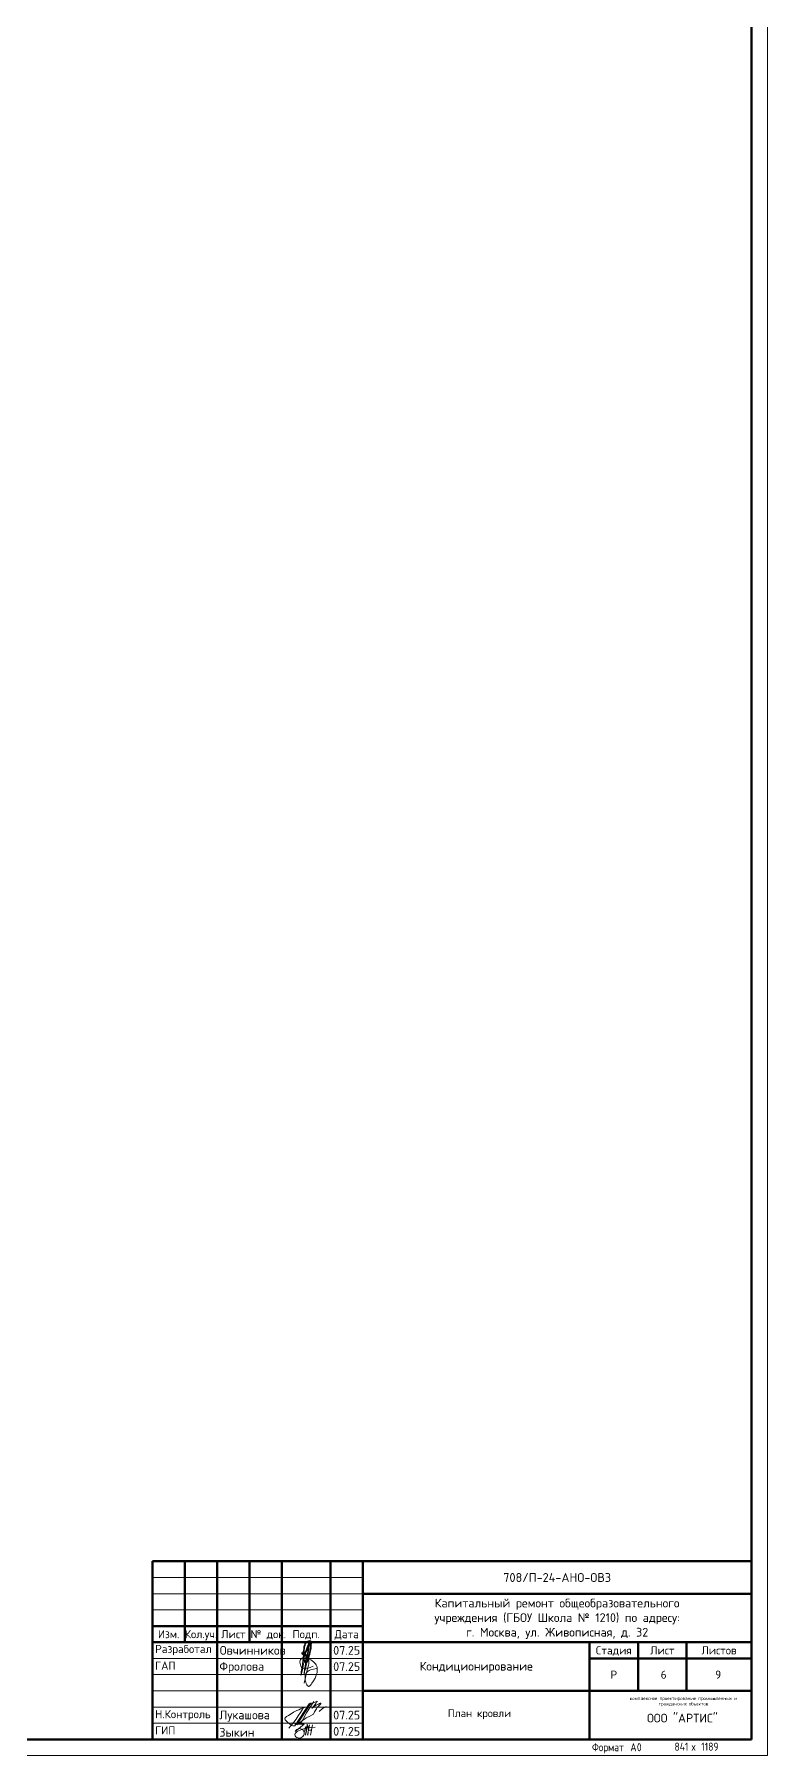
# Model space of a CAD drawing. Header units: millimetres. Extents: x -88595 to 880822, y -1054509 to -148035.
# Drawn here: x 574418 to 597063, y -304452 to -251289 of the extents above; entities that cross this region are included whole.
import ezdxf
from ezdxf.enums import TextEntityAlignment as Align

# ---------------------------------------------------------------- set-up
doc = ezdxf.new("R2010")
doc.units = ezdxf.units.MM
doc.layers.add('_Стадия Р', color=230, linetype='Continuous')
for name, color, linetype, lineweight in [('PDF _Геометрия', 7, 'Continuous', 9), ('Основные надписи', 7, 'Continuous', 30), ('ОФ_рамка', 7, 'Continuous', 50), ('Подпись', 150, 'Continuous', 35), ('Тонкие линии', 7, 'Continuous', 18)]:
    doc.layers.add(name, color=color, linetype=linetype, lineweight=lineweight)
doc.styles.add('GOST Common_4', font='GOST_Common.ttf', dxfattribs={"width": 0.9, "height": 3.5})
doc.styles.add('GOST Common_5', font='GOST_Common.ttf', dxfattribs={"width": 0.9, "height": 5})
doc.styles.add('PDF ISOCPEUR', font='isocpeur.ttf')

# ---------------------------------------------------------------- blocks, each defined once
blk = doc.blocks.new('ADSK_Рамка - Форма 3-3616731-План подвала_')
at = {"layer": 'Основные надписи', "lineweight": 50}
for p, q in [((-197, -143.5), (-197, 687.5)), ((-1361, -143.5), (-197, -143.5))]:
    blk.add_line(p, q, dxfattribs=at)
at = {"layer": 'Тонкие линии', "lineweight": 20}
for p, q in [((-192, 692.5), (-192, -148.5)), ((-192, -148.5), (-1381, -148.5))]:
    blk.add_line(p, q, dxfattribs=at)
at = {"layer": 'Основные надписи', "lineweight": 9, "attachment_point": 1}
for s, insert, char_height, width, style in [('\\fGOST Common|b0|i0|c204|p34|;\\W.9; ', (-330.56, -72.13), 5, 1.8759, 'GOST Common_5'), ('\\fGOST Common|b0|i0|c204|p34|;\\W.9; ', (-302.34, -72.13), 5, 1.8759, 'GOST Common_5'), ('\\L                                                                    ', (-366.75, -86.38), 5, 127.5645, 'GOST Common_5'), ('\\L\\fGOST Common|b0|i0|c204|p34|;\\W.9;\\L ', (-238.34, -86.38), 5, 1.8759, 'GOST Common_5'), ('Формат', (-246.24, -144.67), 2.5, 13.4202, 'GOST Common_4'), ('\\fGOST Common|b0|i0|c204|p34|;\\W.9; ', (-235.17, -144.67), 2.5, 0.938, 'GOST Common_4'), ('\\fGOST Common|b0|i0|c204|p34|;\\W.9;А', (-234.4, -144.67), 2.5, 2.4532, 'GOST Common_4'), ('\\fGOST Common|b0|i0|c204|p34|;\\W.9;0', (-232.37, -144.67), 2.5, 1.9481, 'GOST Common_4'), ('841 ', (-220.76, -144.51), 2.5, 6.4215, 'GOST Common_4'), ('\\fGOST Common|b0|i0|c204|p34|;\\W.9;х', (-215.46, -144.51), 2.5, 1.9481, 'GOST Common_4'), (' 1189', (-213.85, -144.51), 2.5, 7.5759, 'GOST Common_4')]:
    blk.add_mtext(s, dxfattribs=dict(at, insert=insert, char_height=char_height, width=width, style=style))

msp = doc.modelspace()

# ---------------------------------------------------------------- linework, layer by layer
at = {"layer": 'PDF _Геометрия', "color": 152, "lineweight": 18, "true_color": 0x0060c2}
for points in [[(583126, -301761), (583033, -301782), (582948, -301803), (582906, -301820), (582872, -301841), (582842, -301862), (582817, -301892), (582796, -301930), (582783, -301968), (582779, -302019), (582779, -302074), (582783, -302125), (582796, -302180), (582813, -302227), (582834, -302269), (582855, -302299), (582881, -302311), (582893, -302315), (582910, -302311), (582936, -302290), (582961, -302260), (582991, -302218), (583041, -302142), (583088, -302057), (583122, -301973), (583147, -301888), (583156, -301807), (583156, -301765), (583147, -301727), (583139, -301689), (583122, -301651), (583096, -301617), (583071, -301583), (583033, -301553), (582995, -301524), (582953, -301494), (582906, -301473), (582855, -301456), (582809, -301443), (582766, -301439), (582724, -301439), (582690, -301448), (582656, -301460), (582635, -301486), (582622, -301520), (582618, -301562), (582622, -301604), (582631, -301651), (582648, -301693), (582669, -301727), (582698, -301752), (582728, -301765), (582766, -301769), (582804, -301769), (582847, -301761), (582931, -301735), (583024, -301693)], [(582711, -301503), (582694, -301638), (582673, -301761), (582665, -301816), (582660, -301867), (582652, -301909), (582652, -301939), (582648, -301960), (582652, -301973), (582656, -301968), (582660, -301951), (582669, -301922), (582682, -301884), (582698, -301791), (582715, -301697), (582724, -301621), (582737, -301583), (582754, -301541), (582766, -301520), (582779, -301503), (582792, -301498), (582796, -301511), (582796, -301532), (582792, -301558), (582787, -301621), (582770, -301740), (582762, -301795), (582758, -301841), (582754, -301879), (582749, -301913), (582745, -301934), (582745, -301943), (582745, -301939), (582749, -301922), (582758, -301896), (582762, -301862), (582775, -301820), (582787, -301774), (582813, -301664), (582847, -301545), (582855, -301520), (582864, -301498), (582872, -301486), (582881, -301486), (582885, -301498), (582889, -301524), (582893, -301575), (582889, -301621), (582885, -301659), (582864, -301731), (582825, -301884), (582787, -302045), (582754, -302214)]]:
    msp.add_lwpolyline(points, dxfattribs=at)
at = {"layer": 'PDF _Геометрия', "color": 152, "lineweight": 13, "true_color": 0x0060c2}
for points in [[(582902, -302853), (582457, -303530), (582428, -303535), (582398, -303535), (582368, -303526), (582343, -303509), (582250, -303429), (582203, -303391), (582182, -303370), (582165, -303344), (582157, -303315), (582161, -303289), (582178, -303264), (582203, -303247), (582262, -303209), (582317, -303179), (582415, -303116), (582525, -303061), (582580, -303035), (582631, -303010), (582682, -302989), (582715, -302972), (582754, -302959), (582766, -302955), (582762, -302955), (582749, -302963), (582732, -302972), (582707, -302993), (582694, -303018), (582665, -303069), (582635, -303120), (582567, -303221), (582500, -303323), (582428, -303416), (582271, -303602)], [(582965, -302819), (582521, -303501)], [(582902, -302891), (582974, -302853), (583041, -302823), (583071, -302811), (583092, -302802), (583113, -302790), (583139, -302777), (583147, -302773), (583156, -302773), (583151, -302781), (583147, -302790), (583135, -302807), (583109, -302840), (583092, -302870), (583071, -302895), (583050, -302929), (583012, -302967), (582995, -302984), (582991, -302989), (582995, -302984), (583003, -302980), (583024, -302963), (583058, -302938), (583118, -302895), (583190, -302862), (583223, -302845), (583245, -302836), (583262, -302832), (583266, -302836), (583262, -302849), (583249, -302866), (583232, -302887), (583190, -302929), (583151, -302972), (583126, -303005), (583105, -303035), (583071, -303099), (583037, -303171), (582927, -303234), (582813, -303289), (582758, -303323), (582707, -303357), (582605, -303442)], [(583046, -302777), (582821, -303128), (582724, -303306), (582627, -303492)], [(582961, -302823), (582897, -302853)], [(583211, -303090), (583312, -303001), (583367, -302967), (583427, -302938)], [(582804, -303552), (582804, -303552)], [(582919, -303501), (582855, -303823)], [(583003, -303501), (582944, -303823)], [(583092, -303577), (582948, -303585), (582804, -303607), (582665, -303649), (582533, -303708)], [(582889, -303662), (582974, -303662)]]:
    msp.add_lwpolyline(points, dxfattribs=at)
for points in [[(582461, -303484), (582754, -303484), (582474, -303712, -1.253674), (582706, -303863)], [(582787, -303824, 0.109847), (582846, -303479, -0.158419), (582860, -303820)]]:
    msp.add_lwpolyline(points, format="xyb", dxfattribs=at)
for centre, radius, start, end in [((583649, -303880), 908, 158.7554, 174.2341), ((582171, -303634), 641, 342.8262, 7.481), ((582595, -303774), 138, 191.5355, 322.3496), ((582574, -303816), 112, 108.759, 173.4207)]:
    msp.add_arc(centre, radius, start, end, dxfattribs=at)
at = {"layer": 'ОФ_рамка', "ltscale": 100, "transparency": 33554636}
for p, q in [((578063, -298452), (596563, -298452)), ((578063, -303952), (578063, -298452)), ((579063, -298452), (579063, -300952)), ((580063, -298452), (580063, -303952)), ((581063, -298452), (581063, -300952)), ((582063, -298452), (582063, -303952)), ((583563, -298452), (583563, -303952)), ((584563, -303952), (584563, -298453)), ((596563, -303952), (596563, -298452)), ((584563, -299452), (596563, -299452)), ((578063, -300452), (584563, -300452)), ((578063, -300952), (596563, -300952)), ((593063, -300952), (593063, -302452)), ((594563, -300952), (594563, -302452)), ((591563, -301452), (596563, -301452)), ((584563, -302452), (596563, -302452)), ((578063, -303952), (596563, -303952))]:
    msp.add_line(p, q, dxfattribs=at)
at = {"layer": 'ОФ_рамка', "lineweight": 15, "ltscale": 100, "transparency": 33554636}
for p, q in [((578063, -298952), (584563, -298952)), ((578063, -299452), (584563, -299452)), ((578063, -299952), (584563, -299952)), ((578063, -301452), (584563, -301452)), ((578063, -301952), (584563, -301952)), ((578063, -302452), (584563, -302452)), ((578063, -302952), (584563, -302952)), ((578063, -303452), (584563, -303452))]:
    msp.add_line(p, q, dxfattribs=at)
at = {"layer": 'ОФ_рамка', "ltscale": 100, "transparency": 33554636}
msp.add_lwpolyline([(591563, -300952), (591563, -303952)], dxfattribs=at)
at = {"layer": 'Подпись', "transparency": 33554636}
msp.add_open_spline([(582698, -301487), (582842, -301143), (582914, -300958), (582917, -300958), (582826, -301522), (582830, -301506), (582779, -301199), (582613, -301321), (582895, -301384), (582920, -301337), (582986, -300927), (582905, -300895), (582761, -300989), (582742, -301177), (582723, -301519), (582792, -301600), (582880, -301541), (582908, -301334)], degree=3, dxfattribs=at)

# ---------------------------------------------------------------- block references
at = {"layer": 'Основные надписи', "lineweight": 9, "xscale": 100, "yscale": 100, "zscale": 100}
msp.add_blockref('ADSK_Рамка - Форма 3-3616731-План подвала_', (616263, -289602), dxfattribs=at)

# ---------------------------------------------------------------- texts
at = {"layer": '_Стадия Р', "color": 1, "lineweight": 15, "ltscale": 100, "transparency": 33554636, "insert": (590563, -298952), "char_height": 275, "width": 12000, "attachment_point": 5, "style": 'PDF ISOCPEUR'}
msp.add_mtext('{\\C0;708/П-24-АНО-ОВ3}', dxfattribs=at)
at = {"layer": '_Стадия Р', "color": 7, "linetype": 'Continuous', "transparency": 33554687, "insert": (592313, -301952), "char_height": 250, "width": 1500, "attachment_point": 5, "style": 'PDF ISOCPEUR'}
msp.add_mtext('Р', dxfattribs=at)
at = {"layer": 'ОФ_рамка', "color": 7, "linetype": 'Continuous', "transparency": 33554687, "style": 'PDF ISOCPEUR'}
for s, p in [('Изм.', (578563, -300702)), ('Кол.уч.', (579563, -300702)), ('Лист', (580563, -300702)), (' № док.', (581563, -300702)), ('Подп.', (582813, -300702)), ('Дата', (584063, -300702)), ('Стадия', (592313, -301202)), ('Лист', (593813, -301202)), ('Листов', (595563, -301202))]:
    msp.add_text(s, height=250, dxfattribs=at).set_placement(p, align=Align.MIDDLE_CENTER)
at = {"layer": 'ОФ_рамка', "color": 7, "transparency": 33554687, "style": 'PDF ISOCPEUR'}
for s, p in [('Разработал', (578146, -301284)), ('ГАП', (578146, -301799)), ('Н.Контроль', (578146, -303299)), ('ГИП', (578146, -303799))]:
    msp.add_text(s, height=250, dxfattribs=at).set_placement(p)
at = {"layer": 'ОФ_рамка', "lineweight": 15, "ltscale": 100, "transparency": 33554636, "attachment_point": 5, "style": 'PDF ISOCPEUR'}
for s, insert, char_height, width in [('\\pxqc;Капитальный ремонт общеобразовательного\\Pучреждения (ГБОУ Школа № 1210) по адресу: \\Pг. Москва, ул. Живописная, д. 32', (590563, -300228), 270, 9013.53), ('Кондиционирование', (588063, -301728), 270, 9013.53), ('План кровли', (588163, -303176), 240, 7000)]:
    msp.add_mtext(s, dxfattribs=dict(at, insert=insert, char_height=char_height, width=width))
at = {"layer": 'ОФ_рамка', "color": 7, "linetype": 'Continuous', "transparency": 33554687, "style": 'PDF ISOCPEUR'}
for s, insert, char_height, width, attachment_point in [('Овчинников', (580143, -301202), 270, 2000, 4), ('07.25', (584063, -301202), 270, 1000, 5), ('Фролова', (580130, -301733), 270, 2000, 4), ('07.25', (584063, -301702), 270, 1000, 5), ('6', (593854, -301952), 250, 1500, 5), ('9', (595537, -301952), 250, 1500, 5), ('Лукашова', (580130, -303233), 270, 2000, 4), ('07.25', (584063, -303202), 270, 1000, 5), ('Зыкин', (580130, -303733), 270, 2000, 4), ('07.25', (584063, -303702), 270, 1000, 5)]:
    msp.add_mtext(s, dxfattribs=dict(at, insert=insert, char_height=char_height, width=width, attachment_point=attachment_point))
at = {"layer": 'ОФ_рамка', "color": 7, "transparency": 33554687, "attachment_point": 5, "style": 'PDF ISOCPEUR'}
for s, insert, char_height, width in [('комплексное проектирование промышленных и гражданских объектов', (594465, -302783), 100, 3141.16), ('ООО "АРТИС"', (594433, -303294), 270, 3189.42)]:
    msp.add_mtext(s, dxfattribs=dict(at, insert=insert, char_height=char_height, width=width))

doc.saveas('drawing.dxf')
